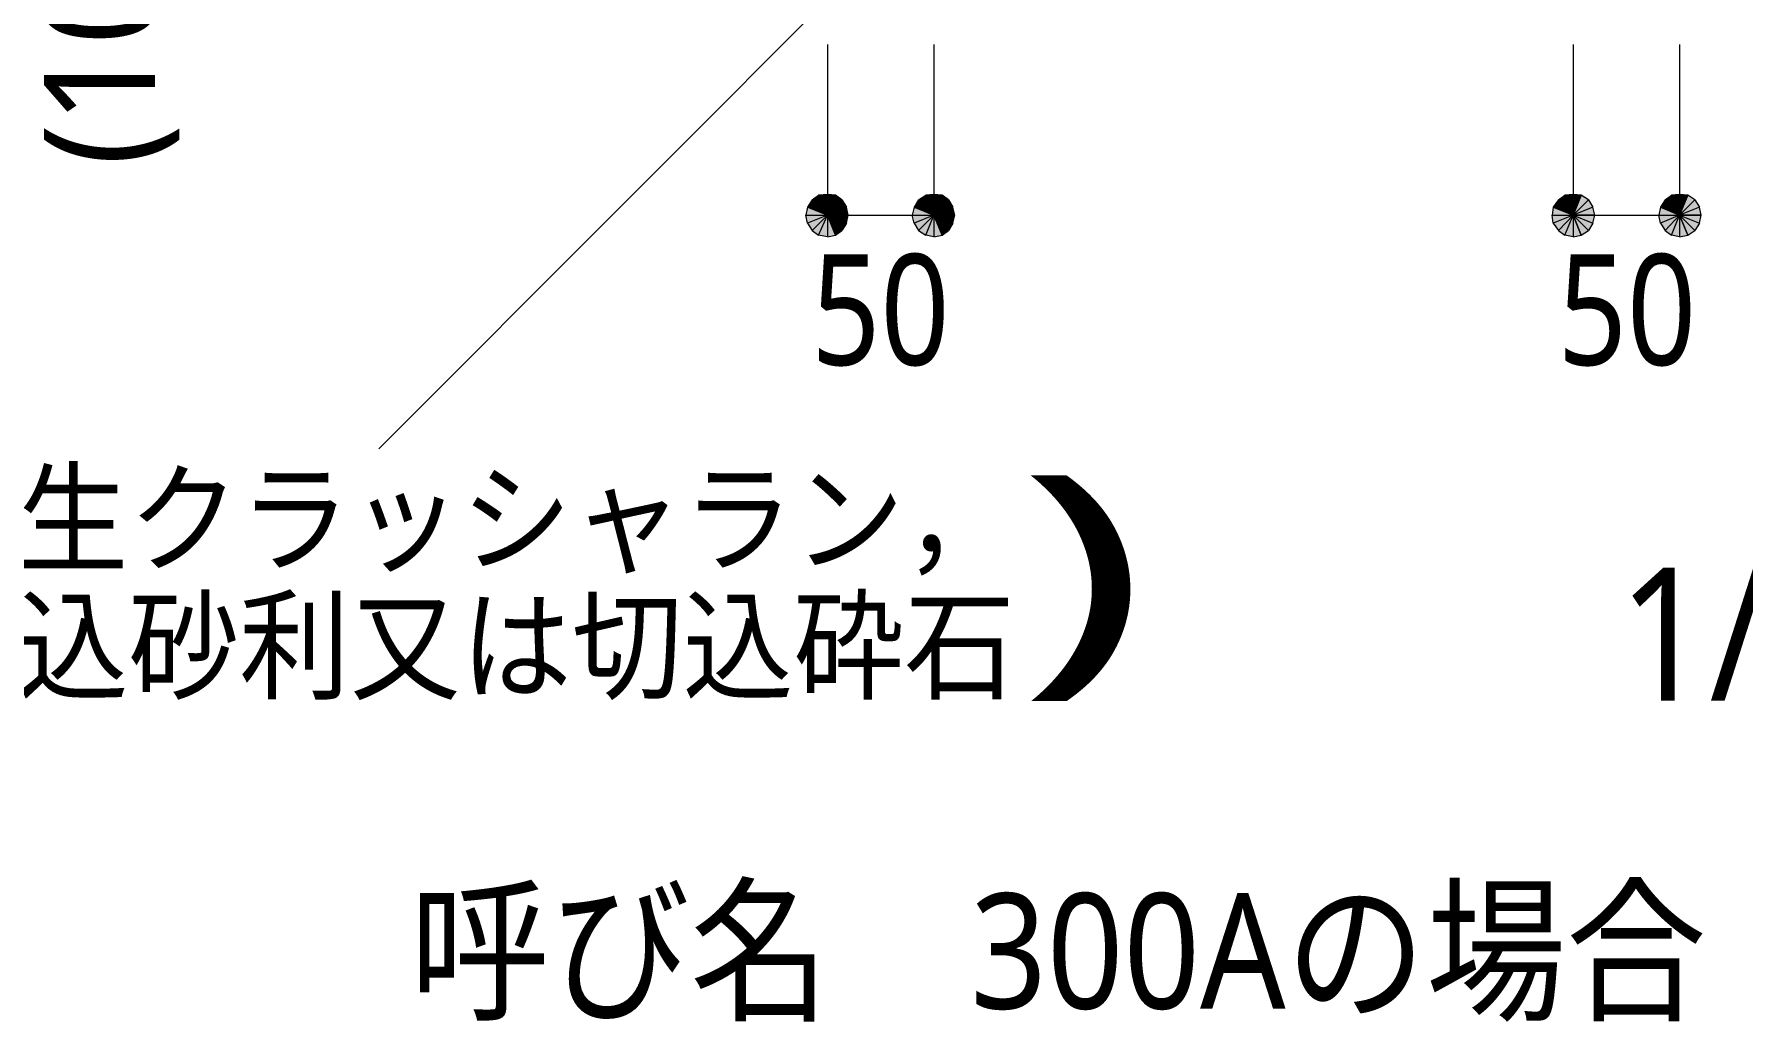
# Model space of a CAD drawing. Header units: millimetres. Extents: x 0 to 420, y 0 to 297.
# Drawn here: x 39.54 to 79.61, y 209.56 to 232.72 of the extents above; entities that cross this region are included whole.
import ezdxf
from ezdxf.enums import TextEntityAlignment as Align

# ---------------------------------------------------------------- set-up
doc = ezdxf.new("R2010")
doc.units = ezdxf.units.MM
doc.styles.add('kst32b', font='NotoSansJP-Variable.ttf')

msp = doc.modelspace()

# ---------------------------------------------------------------- hatches: boundary and pattern name
h = msp.add_hatch(color=7)
h.paths.add_polyline_path([(58.145, 228.96), (57.933, 228.939), (58.145, 228.473), (58.145, 228.96)])
h.paths.add_polyline_path([(57.933, 228.939), (58.145, 228.473), (57.785, 228.833), (57.933, 228.939)])
h.paths.add_polyline_path([(58.145, 228.473), (57.785, 228.833), (57.679, 228.663), (58.145, 228.473)])
for points in [[(58.335, 228.939), (58.145, 228.96), (58.145, 228.473), (58.335, 228.939)], [(60.833, 228.939), (60.643, 228.96), (60.643, 228.473), (60.833, 228.939)], [(75.819, 228.939), (75.629, 228.96), (75.629, 228.473), (75.819, 228.939)], [(78.317, 228.939), (78.126, 228.96), (78.126, 228.473), (78.317, 228.939)]]:
    msp.add_hatch(color=7).paths.add_polyline_path(points)
h = msp.add_hatch(color=7)
h.paths.add_polyline_path([(58.632, 228.473), (58.589, 228.663), (58.145, 228.473), (58.632, 228.473)])
h.paths.add_polyline_path([(58.589, 228.663), (58.145, 228.473), (58.484, 228.833), (58.589, 228.663)])
h.paths.add_polyline_path([(58.145, 228.473), (58.484, 228.833), (58.335, 228.939), (58.145, 228.473)])
h = msp.add_hatch(color=7)
h.paths.add_polyline_path([(60.643, 228.96), (60.452, 228.939), (60.643, 228.473), (60.643, 228.96)])
h.paths.add_polyline_path([(60.452, 228.939), (60.643, 228.473), (60.283, 228.833), (60.452, 228.939)])
h.paths.add_polyline_path([(60.643, 228.473), (60.283, 228.833), (60.177, 228.663), (60.643, 228.473)])
h = msp.add_hatch(color=7)
h.paths.add_polyline_path([(61.129, 228.473), (61.087, 228.663), (60.643, 228.473), (61.129, 228.473)])
h.paths.add_polyline_path([(61.087, 228.663), (60.643, 228.473), (60.981, 228.833), (61.087, 228.663)])
h.paths.add_polyline_path([(60.643, 228.473), (60.981, 228.833), (60.833, 228.939), (60.643, 228.473)])
h = msp.add_hatch(color=7)
h.paths.add_polyline_path([(75.629, 228.96), (75.438, 228.939), (75.629, 228.473), (75.629, 228.96)])
h.paths.add_polyline_path([(75.438, 228.939), (75.629, 228.473), (75.29, 228.833), (75.438, 228.939)])
h.paths.add_polyline_path([(75.629, 228.473), (75.29, 228.833), (75.163, 228.663), (75.629, 228.473)])
h = msp.add_hatch(color=7)
h.paths.add_polyline_path([(76.137, 228.473), (76.094, 228.663), (75.629, 228.473), (76.137, 228.473)])
h.paths.add_polyline_path([(76.094, 228.663), (75.629, 228.473), (75.988, 228.833), (76.094, 228.663)])
h.paths.add_polyline_path([(75.629, 228.473), (75.988, 228.833), (75.819, 228.939), (75.629, 228.473)])
h = msp.add_hatch(color=7)
h.paths.add_polyline_path([(78.126, 228.96), (77.936, 228.939), (78.126, 228.473), (78.126, 228.96)])
h.paths.add_polyline_path([(77.936, 228.939), (78.126, 228.473), (77.787, 228.833), (77.936, 228.939)])
h.paths.add_polyline_path([(78.126, 228.473), (77.787, 228.833), (77.682, 228.663), (78.126, 228.473)])
h = msp.add_hatch(color=7)
h.paths.add_polyline_path([(78.634, 228.473), (78.592, 228.663), (78.126, 228.473), (78.634, 228.473)])
h.paths.add_polyline_path([(78.592, 228.663), (78.126, 228.473), (78.486, 228.833), (78.592, 228.663)])
h.paths.add_polyline_path([(78.126, 228.473), (78.486, 228.833), (78.317, 228.939), (78.126, 228.473)])
h = msp.add_hatch(color=7)
h.paths.add_polyline_path([(57.679, 228.663), (57.637, 228.473), (58.145, 228.473), (57.679, 228.663)])
h.paths.add_polyline_path([(57.637, 228.473), (58.145, 228.473), (57.679, 228.282), (57.637, 228.473)])
h.paths.add_polyline_path([(58.145, 228.473), (57.679, 228.282), (57.785, 228.113), (58.145, 228.473)])
h = msp.add_hatch(color=7)
h.paths.add_polyline_path([(57.785, 228.113), (57.933, 228.007), (58.145, 228.473), (57.785, 228.113)])
h.paths.add_polyline_path([(57.933, 228.007), (58.145, 228.473), (58.145, 227.965), (57.933, 228.007)])
h.paths.add_polyline_path([(58.145, 228.473), (58.145, 227.965), (58.335, 228.007), (58.145, 228.473)])
h = msp.add_hatch(color=7)
h.paths.add_polyline_path([(58.335, 228.007), (58.484, 228.113), (58.145, 228.473), (58.335, 228.007)])
h.paths.add_polyline_path([(58.484, 228.113), (58.145, 228.473), (58.589, 228.282), (58.484, 228.113)])
h.paths.add_polyline_path([(58.145, 228.473), (58.589, 228.282), (58.632, 228.473), (58.145, 228.473)])
h = msp.add_hatch(color=7)
h.paths.add_polyline_path([(60.177, 228.663), (60.135, 228.473), (60.643, 228.473), (60.177, 228.663)])
h.paths.add_polyline_path([(60.135, 228.473), (60.643, 228.473), (60.177, 228.282), (60.135, 228.473)])
h.paths.add_polyline_path([(60.643, 228.473), (60.177, 228.282), (60.283, 228.113), (60.643, 228.473)])
h = msp.add_hatch(color=7)
h.paths.add_polyline_path([(60.283, 228.113), (60.452, 228.007), (60.643, 228.473), (60.283, 228.113)])
h.paths.add_polyline_path([(60.452, 228.007), (60.643, 228.473), (60.643, 227.965), (60.452, 228.007)])
h.paths.add_polyline_path([(60.643, 228.473), (60.643, 227.965), (60.833, 228.007), (60.643, 228.473)])
h = msp.add_hatch(color=7)
h.paths.add_polyline_path([(60.833, 228.007), (60.981, 228.113), (60.643, 228.473), (60.833, 228.007)])
h.paths.add_polyline_path([(60.981, 228.113), (60.643, 228.473), (61.087, 228.282), (60.981, 228.113)])
h.paths.add_polyline_path([(60.643, 228.473), (61.087, 228.282), (61.129, 228.473), (60.643, 228.473)])
h = msp.add_hatch(color=7)
h.paths.add_polyline_path([(75.163, 228.663), (75.142, 228.473), (75.629, 228.473), (75.163, 228.663)])
h.paths.add_polyline_path([(75.142, 228.473), (75.629, 228.473), (75.163, 228.282), (75.142, 228.473)])
h.paths.add_polyline_path([(75.629, 228.473), (75.163, 228.282), (75.29, 228.113), (75.629, 228.473)])
h = msp.add_hatch(color=7)
h.paths.add_polyline_path([(75.29, 228.113), (75.438, 228.007), (75.629, 228.473), (75.29, 228.113)])
h.paths.add_polyline_path([(75.438, 228.007), (75.629, 228.473), (75.629, 227.965), (75.438, 228.007)])
h.paths.add_polyline_path([(75.629, 228.473), (75.629, 227.965), (75.819, 228.007), (75.629, 228.473)])
h = msp.add_hatch(color=7)
h.paths.add_polyline_path([(75.819, 228.007), (75.988, 228.113), (75.629, 228.473), (75.819, 228.007)])
h.paths.add_polyline_path([(75.988, 228.113), (75.629, 228.473), (76.094, 228.282), (75.988, 228.113)])
h.paths.add_polyline_path([(75.629, 228.473), (76.094, 228.282), (76.137, 228.473), (75.629, 228.473)])
h = msp.add_hatch(color=7)
h.paths.add_polyline_path([(77.682, 228.663), (77.639, 228.473), (78.126, 228.473), (77.682, 228.663)])
h.paths.add_polyline_path([(77.639, 228.473), (78.126, 228.473), (77.682, 228.282), (77.639, 228.473)])
h.paths.add_polyline_path([(78.126, 228.473), (77.682, 228.282), (77.787, 228.113), (78.126, 228.473)])
h = msp.add_hatch(color=7)
h.paths.add_polyline_path([(77.787, 228.113), (77.936, 228.007), (78.126, 228.473), (77.787, 228.113)])
h.paths.add_polyline_path([(77.936, 228.007), (78.126, 228.473), (78.126, 227.965), (77.936, 228.007)])
h.paths.add_polyline_path([(78.126, 228.473), (78.126, 227.965), (78.317, 228.007), (78.126, 228.473)])
h = msp.add_hatch(color=7)
h.paths.add_polyline_path([(78.317, 228.007), (78.486, 228.113), (78.126, 228.473), (78.317, 228.007)])
h.paths.add_polyline_path([(78.486, 228.113), (78.126, 228.473), (78.592, 228.282), (78.486, 228.113)])
h.paths.add_polyline_path([(78.126, 228.473), (78.592, 228.282), (78.634, 228.473), (78.126, 228.473)])

# ---------------------------------------------------------------- linework, layer by layer
at = {"lineweight": 13}
for points in [[(59.119, 234.505), (47.625, 222.991)], [(58.145, 232.473), (58.145, 228.473)], [(60.643, 232.473), (60.643, 228.473)], [(75.629, 232.473), (75.629, 228.473)], [(78.126, 232.473), (78.126, 228.473)], [(58.145, 228.473), (60.643, 228.473)], [(75.629, 228.473), (78.126, 228.473)]]:
    msp.add_lwpolyline(points, dxfattribs=at)
at = {"lineweight": 0}
for points in [[(58.145, 228.473), (57.785, 228.833), (57.679, 228.663)], [(57.933, 228.939), (58.145, 228.473), (57.785, 228.833)], [(58.145, 228.96), (57.933, 228.939), (58.145, 228.473)], [(58.335, 228.939), (58.145, 228.96), (58.145, 228.473)], [(58.145, 228.473), (58.484, 228.833), (58.335, 228.939)], [(58.589, 228.663), (58.145, 228.473), (58.484, 228.833)], [(60.643, 228.473), (60.283, 228.833), (60.177, 228.663)], [(60.452, 228.939), (60.643, 228.473), (60.283, 228.833)], [(60.643, 228.96), (60.452, 228.939), (60.643, 228.473)], [(60.833, 228.939), (60.643, 228.96), (60.643, 228.473)], [(60.643, 228.473), (60.981, 228.833), (60.833, 228.939)], [(61.087, 228.663), (60.643, 228.473), (60.981, 228.833)], [(75.629, 228.473), (75.29, 228.833), (75.163, 228.663)], [(75.438, 228.939), (75.629, 228.473), (75.29, 228.833)], [(75.629, 228.96), (75.438, 228.939), (75.629, 228.473)], [(75.819, 228.939), (75.629, 228.96), (75.629, 228.473)], [(75.629, 228.473), (75.988, 228.833), (75.819, 228.939)], [(76.094, 228.663), (75.629, 228.473), (75.988, 228.833)], [(78.126, 228.473), (77.787, 228.833), (77.682, 228.663)], [(77.936, 228.939), (78.126, 228.473), (77.787, 228.833)], [(78.126, 228.96), (77.936, 228.939), (78.126, 228.473)], [(78.317, 228.939), (78.126, 228.96), (78.126, 228.473)], [(78.126, 228.473), (78.486, 228.833), (78.317, 228.939)], [(78.592, 228.663), (78.126, 228.473), (78.486, 228.833)], [(57.679, 228.663), (57.637, 228.473), (58.145, 228.473)], [(57.637, 228.473), (58.145, 228.473), (57.679, 228.282)], [(58.145, 228.473), (57.679, 228.282), (57.785, 228.113)], [(57.785, 228.113), (57.933, 228.007), (58.145, 228.473)], [(57.933, 228.007), (58.145, 228.473), (58.145, 227.965)], [(58.632, 228.473), (58.589, 228.663), (58.145, 228.473)], [(58.145, 228.473), (58.145, 227.965), (58.335, 228.007)], [(58.335, 228.007), (58.484, 228.113), (58.145, 228.473)], [(58.484, 228.113), (58.145, 228.473), (58.589, 228.282)], [(58.145, 228.473), (58.589, 228.282), (58.632, 228.473)], [(60.177, 228.663), (60.135, 228.473), (60.643, 228.473)], [(60.135, 228.473), (60.643, 228.473), (60.177, 228.282)], [(60.643, 228.473), (60.177, 228.282), (60.283, 228.113)], [(60.283, 228.113), (60.452, 228.007), (60.643, 228.473)], [(60.452, 228.007), (60.643, 228.473), (60.643, 227.965)], [(61.129, 228.473), (61.087, 228.663), (60.643, 228.473)], [(60.643, 228.473), (60.643, 227.965), (60.833, 228.007)], [(60.833, 228.007), (60.981, 228.113), (60.643, 228.473)], [(60.981, 228.113), (60.643, 228.473), (61.087, 228.282)], [(60.643, 228.473), (61.087, 228.282), (61.129, 228.473)], [(75.163, 228.663), (75.142, 228.473), (75.629, 228.473)], [(75.142, 228.473), (75.629, 228.473), (75.163, 228.282)], [(75.629, 228.473), (75.163, 228.282), (75.29, 228.113)], [(75.29, 228.113), (75.438, 228.007), (75.629, 228.473)], [(75.438, 228.007), (75.629, 228.473), (75.629, 227.965)], [(76.137, 228.473), (76.094, 228.663), (75.629, 228.473)], [(75.629, 228.473), (75.629, 227.965), (75.819, 228.007)], [(75.819, 228.007), (75.988, 228.113), (75.629, 228.473)], [(75.988, 228.113), (75.629, 228.473), (76.094, 228.282)], [(75.629, 228.473), (76.094, 228.282), (76.137, 228.473)], [(77.682, 228.663), (77.639, 228.473), (78.126, 228.473)], [(77.639, 228.473), (78.126, 228.473), (77.682, 228.282)], [(78.126, 228.473), (77.682, 228.282), (77.787, 228.113)], [(77.787, 228.113), (77.936, 228.007), (78.126, 228.473)], [(77.936, 228.007), (78.126, 228.473), (78.126, 227.965)], [(78.634, 228.473), (78.592, 228.663), (78.126, 228.473)], [(78.126, 228.473), (78.126, 227.965), (78.317, 228.007)], [(78.317, 228.007), (78.486, 228.113), (78.126, 228.473)], [(78.486, 228.113), (78.126, 228.473), (78.592, 228.282)], [(78.126, 228.473), (78.592, 228.282), (78.634, 228.473)]]:
    msp.add_lwpolyline(points, close=True, dxfattribs=at)

# ---------------------------------------------------------------- texts
at = {"style": 'kst32b'}
for s, height, p, p2 in [('(100)30', 2.5989, (42.376, 229.637), (42.376, 240.844)), ('50', 2.5989, (57.764, 224.959), (61.012, 224.959)), ('50', 2.5989, (75.269, 224.959), (78.517, 224.959)), ('(          )', 4.33151, (33.168, 218.038), (65.654, 218.038)), ('再生クラッシャラン，', 2.0791, (36.555, 220.324), (62.544, 220.324)), ('1/20', 3.1187, (76.687, 217.085), (84.484, 217.085)), ('切込砂利又は切込砕石', 2.0791, (36.555, 217.339), (62.544, 217.339)), ('呼び名\u3000300Aの場合', 2.70286, (48.345, 209.867), (78.752, 209.867))]:
    msp.add_text(s, height=height, dxfattribs=at).set_placement(p, p2, align=Align.FIT)

doc.saveas('drawing.dxf')
